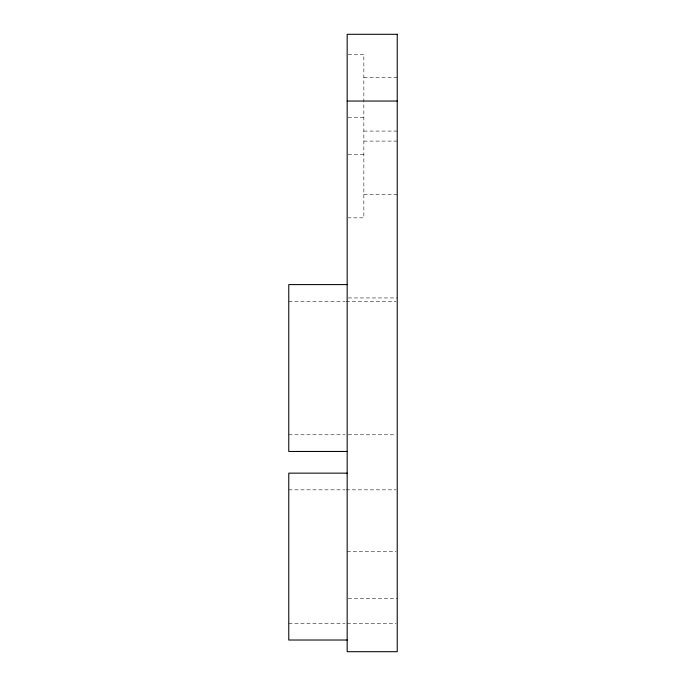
<?xml version="1.0" encoding="UTF-8"?>
<svg xmlns="http://www.w3.org/2000/svg" width="686" height="686" viewBox="0 0 686 686"><rect width="100%" height="100%" fill="white"/><g stroke="black" fill="none" stroke-linecap="round" stroke-linejoin="round"><path stroke-width="0.51" stroke-dasharray="3.43 2.57" d="M348.214 54.323L363.854 54.323L363.854 217.848L348.214 217.848M363.854 77.681L397.228 77.681M348.214 117.735L363.854 117.735M363.854 131.077L397.228 131.077M363.854 141.093L397.228 141.093M348.214 154.444L363.854 154.444M363.854 194.49L397.228 194.49M348.239 297.947L397.228 297.947M288.772 301.283L345.127 301.283M346.19 301.283L396.165 301.283M288.772 434.778L345.049 434.778M348.239 434.778L396.165 434.778M288.772 489.838L345.127 489.838M346.19 489.838L396.165 489.838M347.167 551.578L396.165 551.578M348.239 598.303L397.228 598.303M288.772 623.334L345.049 623.334M347.167 623.334L396.165 623.334"/><path stroke-width="1.03" d="M347.167 101.048L397.228 101.048M347.167 284.596L288.772 284.596L288.772 451.465L347.167 451.465M347.167 473.151L288.772 473.151L288.772 640.021L347.167 640.021M397.228 34.3L347.167 34.3L347.167 651.7L397.228 651.7L397.228 34.3"/></g></svg>
